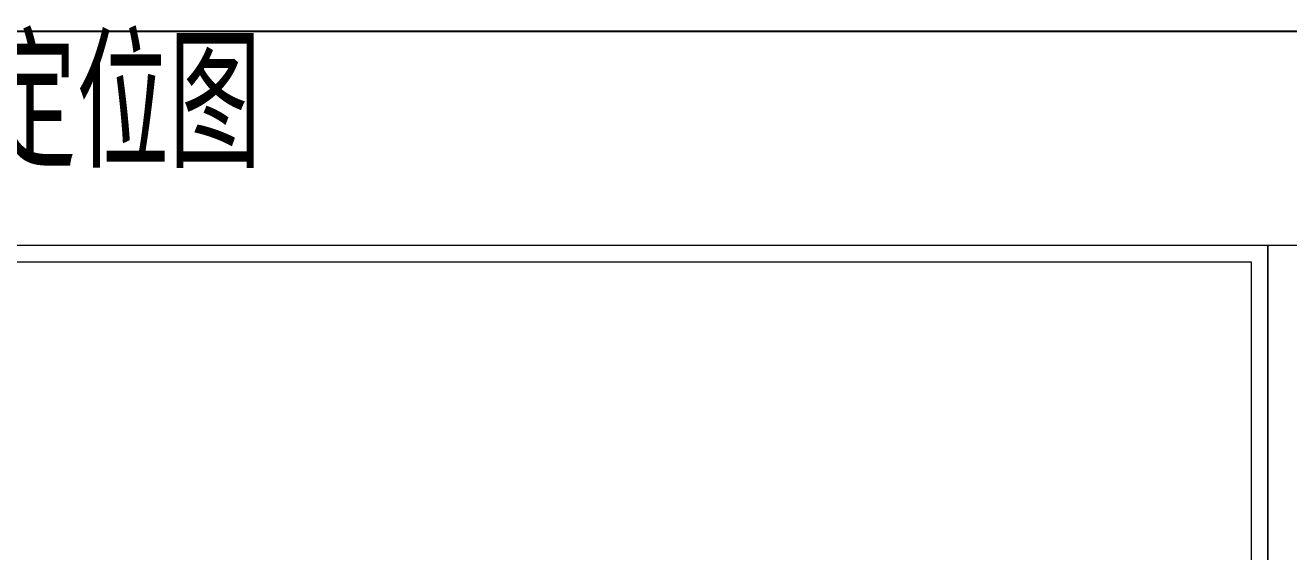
# Model space of a CAD drawing. Header units: millimetres. Extents: x 163705 to 1616509, y 81827 to 302547.
# Drawn here: x 453806 to 542329, y 265657 to 302547 of the extents above; entities that cross this region are included whole.
import ezdxf

# ---------------------------------------------------------------- set-up
doc = ezdxf.new("R2010")
doc.units = ezdxf.units.MM
doc.header["$LTSCALE"] = 10
doc.layers.add('1-图框层', color=7, linetype='Continuous', lineweight=0)
doc.styles.add('HZ', font='gbenor.shx', dxfattribs={"bigfont": 'gbcbig.shx'})

msp = doc.modelspace()

# ---------------------------------------------------------------- linework, layer by layer
msp.add_lwpolyline([(409039.245, 302135.753), (755388.018, 302135.753), (755388.018, 205862.148), (409039.245, 205862.148)], close=True)
at = {"layer": '1-图框层'}
for points in [[(540875.467, 287113.45), (443090.596, 287113.45), (443090.596, 218047.798), (540875.467, 218047.798)], [(638660.337, 287113.45), (540875.467, 287113.45), (540875.467, 218047.798), (638660.337, 218047.798)]]:
    msp.add_lwpolyline(points, close=True, dxfattribs=at)
msp.add_lwpolyline([(445997.4, 285950.728), (445997.4, 219210.52), (539712.745, 219210.52), (539712.745, 285950.728), (445997.4, 285950.728)], dxfattribs=at)

# ---------------------------------------------------------------- texts
at = {"style": 'HZ'}
msp.add_text('破碎设备基础定位图', height=8997.5331, dxfattribs=at).set_placement((412040.536, 292538.384))

doc.saveas('drawing.dxf')
